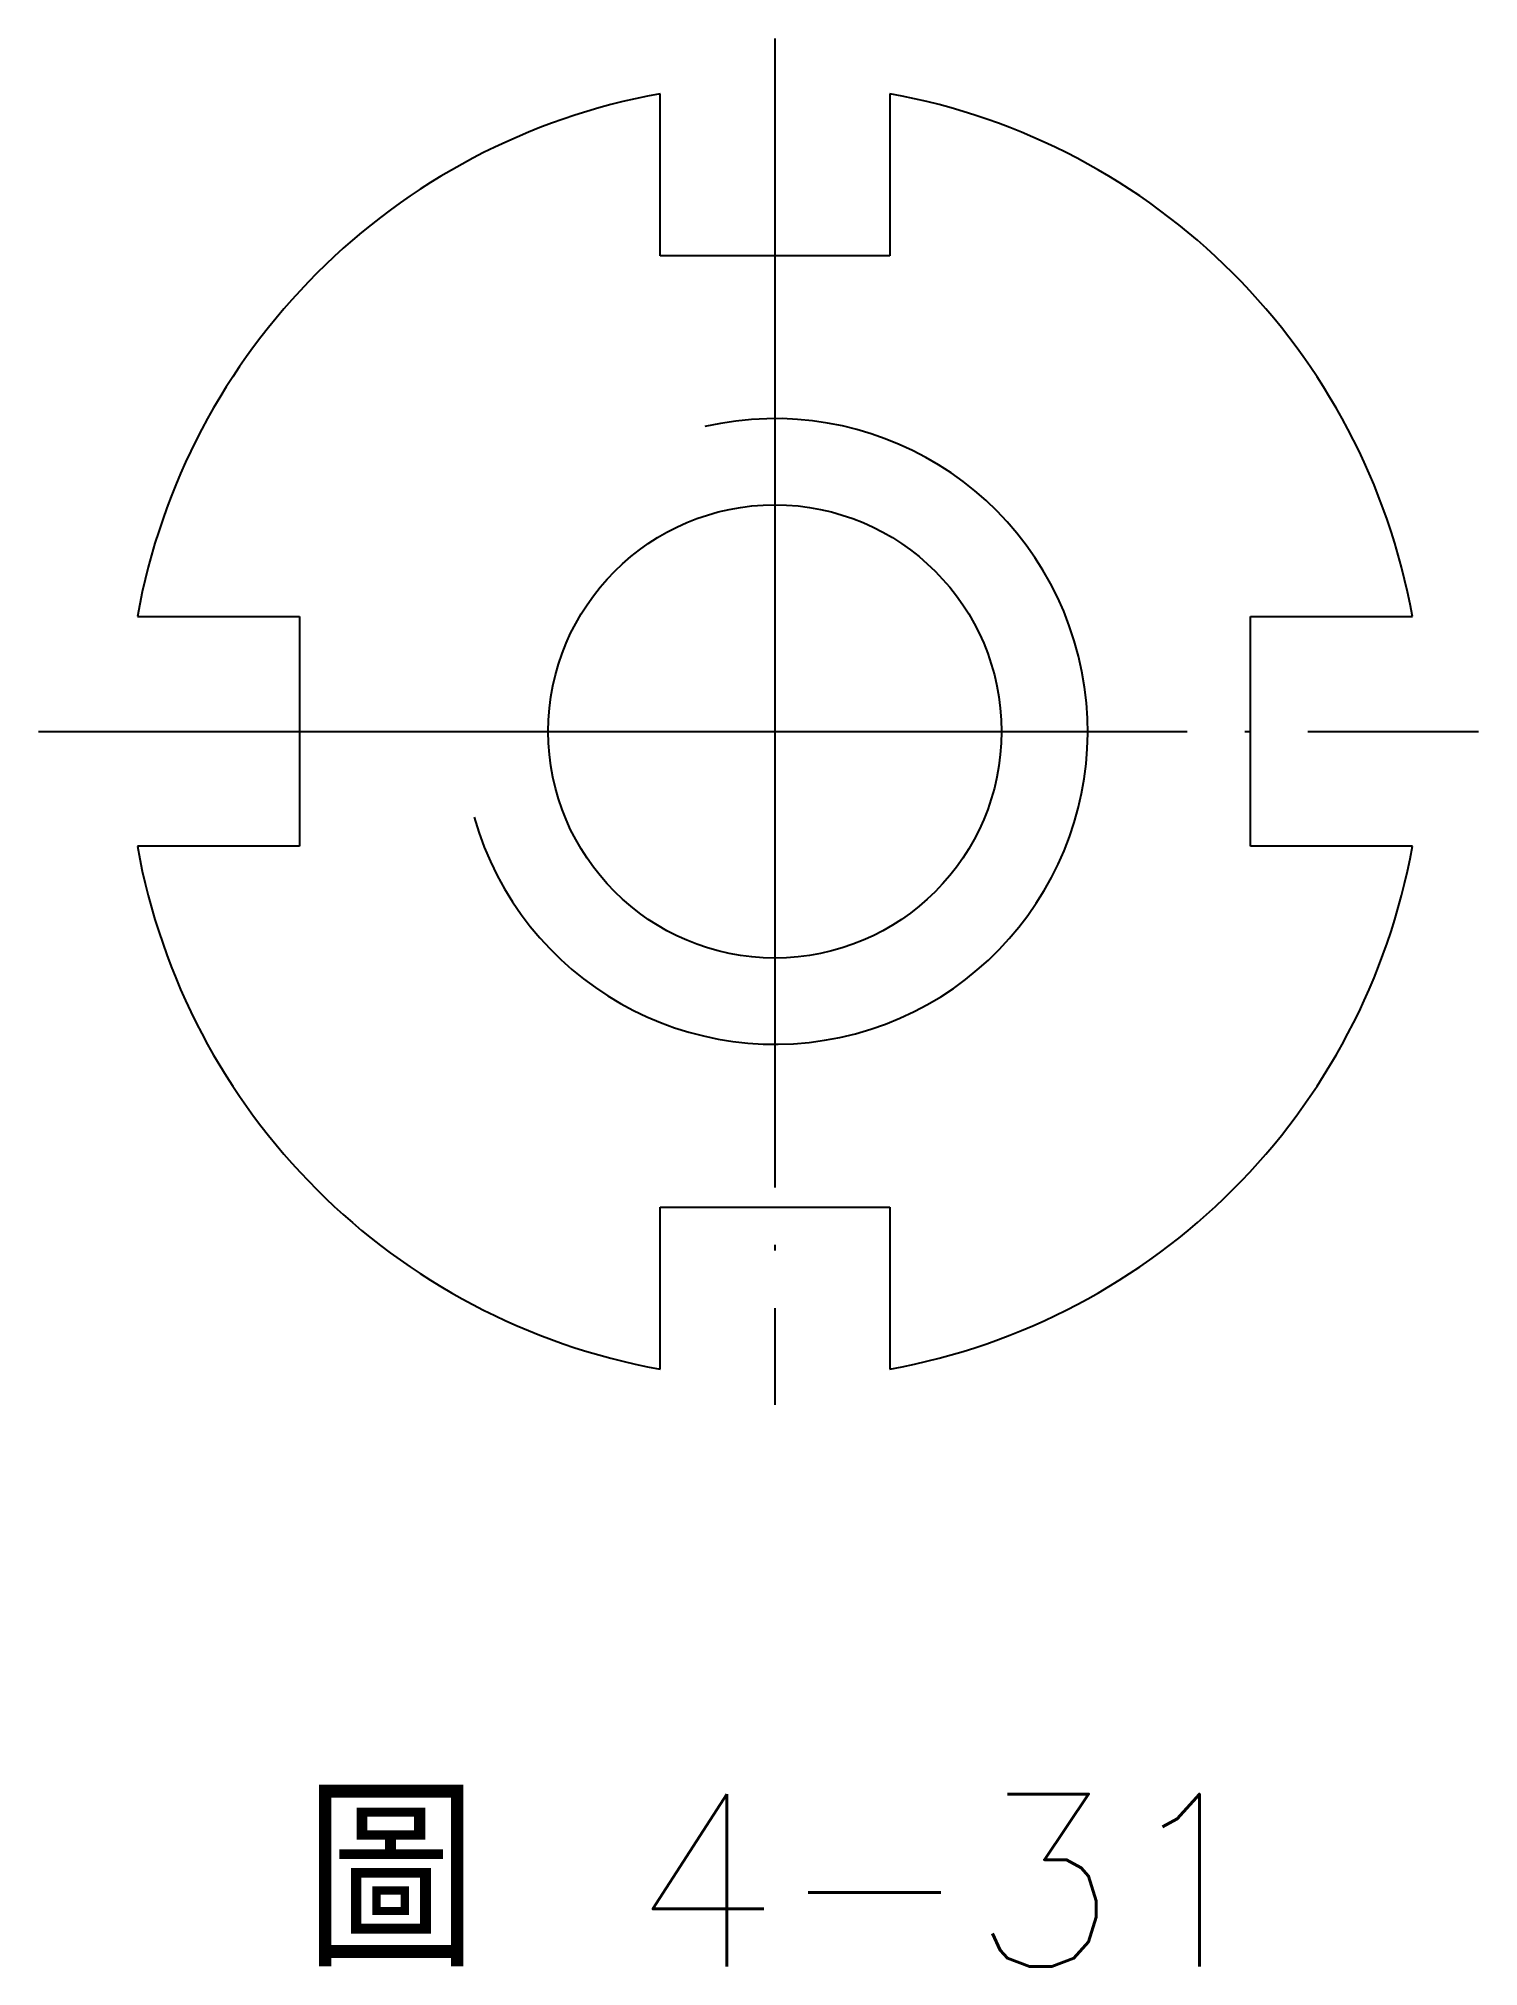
# Model space of a CAD drawing. Extents: x 177.6 to 202.7, y -32.6 to 0.9.
import ezdxf

# ---------------------------------------------------------------- set-up
doc = ezdxf.new("R2010")
doc.units = 0
doc.linetypes.add('中心線', pattern=[22, 20, -1, 0, -1])
doc.layers.get('0').update_dxf_attribs({"color": 3, "linetype": 'CONTINUOUS'})
doc.layers.add('中心線', color=1, linetype='中心線')
doc.layers.add('輪廓線', color=7, linetype='CONTINUOUS')
doc.styles.add('CNS', font='txt.shx', dxfattribs={"width": 0.75, "height": 3, "bigfont": 'chineset.shx'})

msp = doc.modelspace()

# ---------------------------------------------------------------- linework, layer by layer
msp.add_arc((190.404, -11.147), 5.445, 195.9013, 102.9462)
at = {"layer": '中心線'}
for p, q in [((190.404, 0.915), (190.404, -22.871)), ((177.583, -11.147), (202.653, -11.147))]:
    msp.add_line(p, q, dxfattribs=at)
at = {"layer": '輪廓線'}
for p, q in [((188.404, -2.868), (188.404, -0.046)), ((192.404, -0.046), (192.404, -2.868)), ((192.404, -2.868), (188.404, -2.868)), ((179.304, -9.147), (182.125, -9.147)), ((182.125, -9.147), (182.125, -13.147)), ((198.683, -9.147), (201.504, -9.147)), ((198.683, -13.147), (198.683, -9.147)), ((182.125, -13.147), (179.304, -13.147)), ((201.504, -13.147), (198.683, -13.147)), ((188.404, -22.247), (188.404, -19.426)), ((188.404, -19.426), (192.404, -19.426)), ((192.404, -19.426), (192.404, -22.247))]:
    msp.add_line(p, q, dxfattribs=at)
msp.add_circle((190.404, -11.147), 3.945, dxfattribs=at)
for start, end in [(100.2137, 169.7863), (10.2137, 79.7863), (190.2137, 259.7863), (280.2137, 349.7863)]:
    msp.add_arc((190.404, -11.147), 11.279, start, end, dxfattribs=at)

# ---------------------------------------------------------------- texts
at = {"layer": '輪廓線', "style": 'CNS'}
msp.add_text('圖 4-31', height=3, dxfattribs=at).set_placement((182.221, -32.646))

doc.saveas('drawing.dxf')
